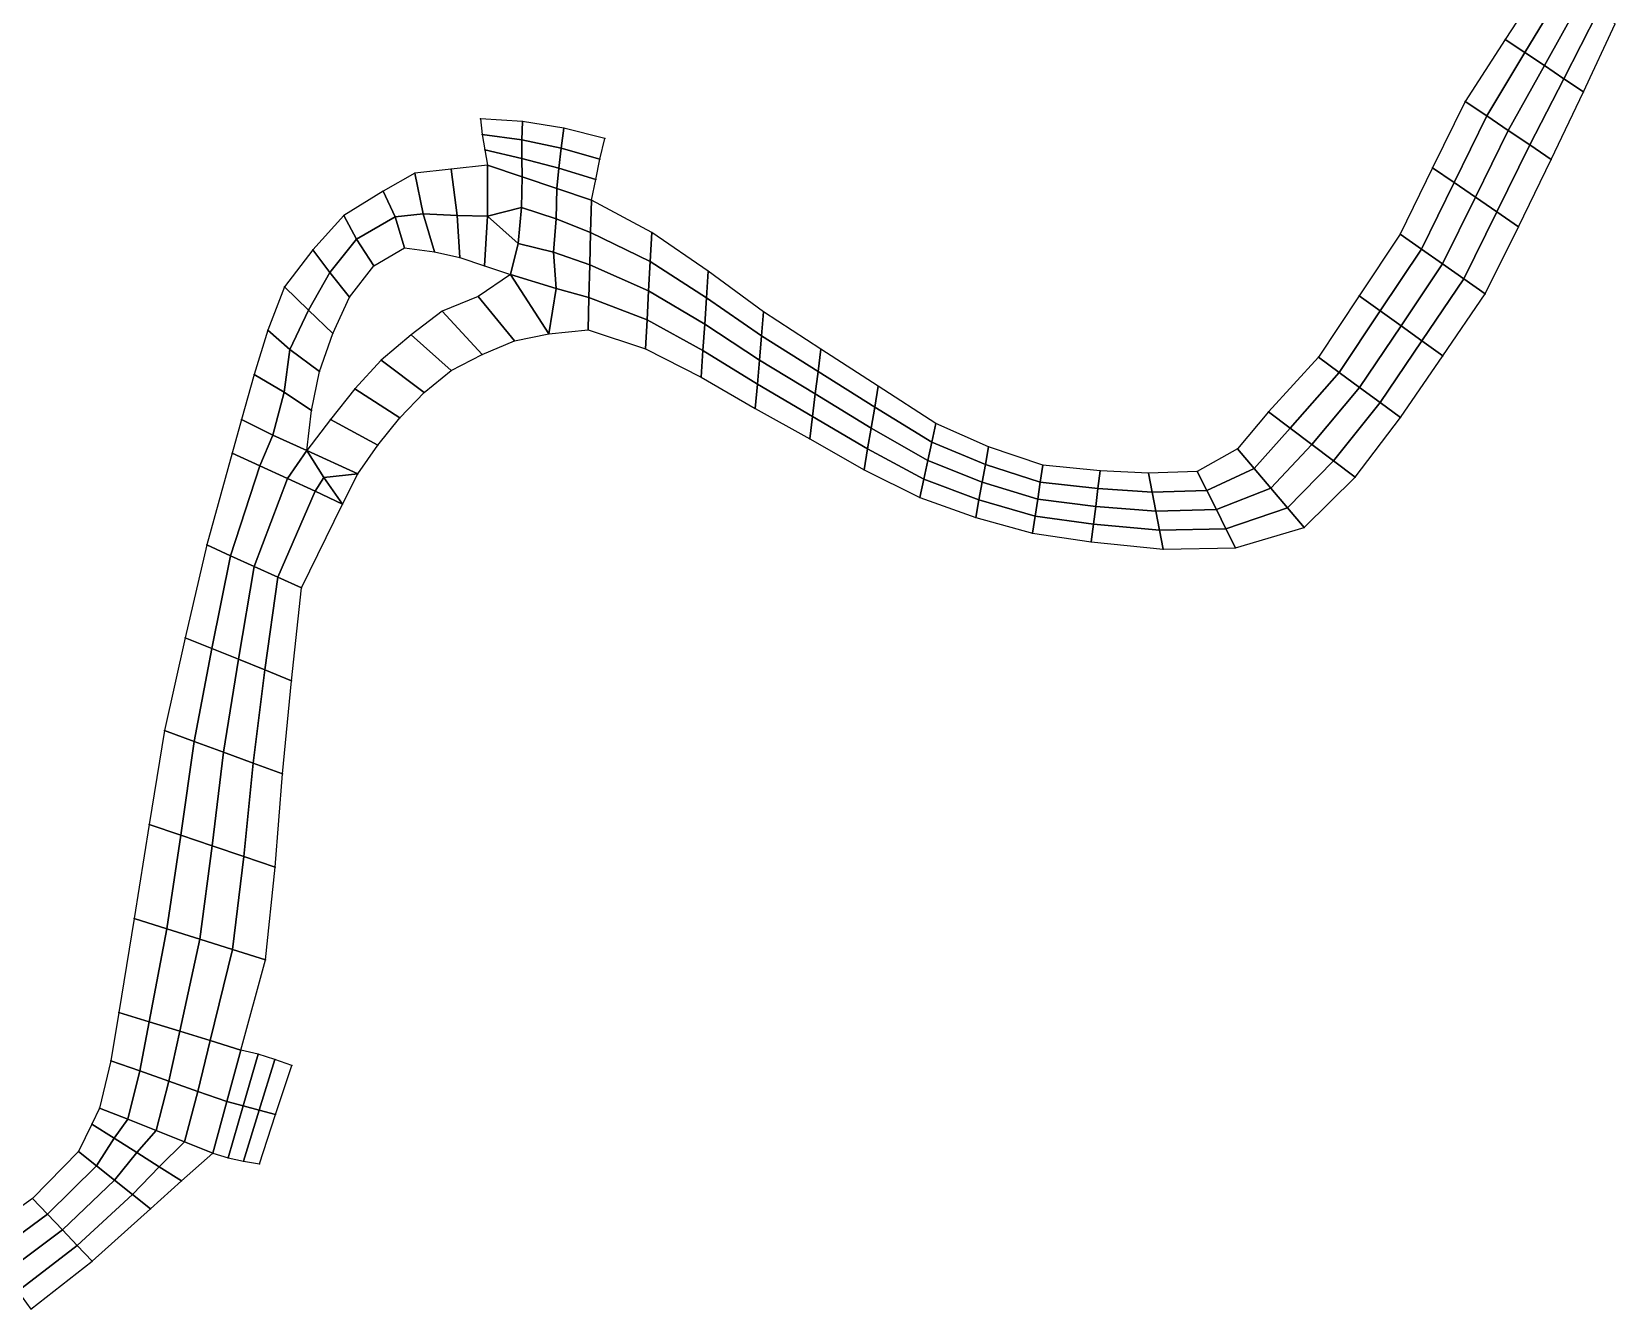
# Model space of a CAD drawing. Extents: x 380827 to 407438, y 6452886 to 6483357.
# Drawn here: x 399529 to 401191, y 6466774 to 6468115 of the extents above; entities that cross this region are included whole.
import ezdxf

# ---------------------------------------------------------------- set-up
doc = ezdxf.new("R2010")
doc.units = 0
for name, color, linetype in [('MESH_BOUND', 25, 'CONTINUOUS'), ('MESH_ELEMS', 18, 'CONTINUOUS'), ('MESH_NDSTRNGS', 17, 'CONTINUOUS'), ('MESH_NODES', 18, 'CONTINUOUS')]:
    doc.layers.add(name, color=color, linetype=linetype)

msp = doc.modelspace()

# ---------------------------------------------------------------- linework, layer by layer
at = {"layer": 'MESH_BOUND', "color": 25}
for points in [[(401118.108, 6468171.59, -1.603), (401075.768, 6468106.66, -1.268)], [(401157.981, 6468051.84, -1.049), (401191.316, 6468123.08, -1.027)], [(401075.768, 6468106.66, -1.268), (401033.721, 6468041.55, -0.959)], [(401124.09, 6467980.87, -1.013), (401157.981, 6468051.84, -1.049)], [(401033.721, 6468041.55, -0.959), (400999.562, 6467971.97, -0.794)], [(400044.214, 6468020.53, -0.511), (400000.1, 6468023.4, -0.514)], [(400000.1, 6468023.4, -0.514), (400001.821, 6468007.12, -0.511)], [(400087.68, 6468013.59, -0.507), (400044.214, 6468020.53, -0.511)], [(400130.5, 6468002.6, -0.506), (400087.68, 6468013.59, -0.507)], [(400001.821, 6468007.12, -0.511), (400004.48, 6467990.99, -0.592)], [(400125.528, 6467981.2, -0.506), (400130.5, 6468002.6, -0.506)], [(400004.48, 6467990.99, -0.592), (400007.5, 6467974.9, -1.051)], [(400121.019, 6467959.69, -0.53), (400125.528, 6467981.2, -0.506)], [(401089.564, 6467910.2, -0.978), (401124.09, 6467980.87, -1.013)], [(399931.146, 6467966.52, -1.613), (399898.076, 6467947.53, -1.768)], [(399969.323, 6467970.71, -1.455), (399931.146, 6467966.52, -1.613)], [(400007.5, 6467974.9, -1.051), (399969.323, 6467970.71, -1.455)], [(400999.562, 6467971.97, -0.794), (400965.397, 6467902.39, -0.764)], [(399898.076, 6467947.53, -1.768), (399856.523, 6467921.77, -1.912)], [(400116.617, 6467938.16, -0.786), (400121.019, 6467959.69, -0.53)], [(400179.856, 6467904.24, -0.958), (400116.617, 6467938.16, -0.786)], [(399856.523, 6467921.77, -1.912), (399824.019, 6467886, -1.982)], [(400239.055, 6467863.42, -1.015), (400179.856, 6467904.24, -0.958)], [(400965.397, 6467902.39, -0.764), (400922.582, 6467837.77, -0.798)], [(401054.553, 6467839.78, -1.037), (401089.564, 6467910.2, -0.978)], [(399824.019, 6467886, -1.982), (399794.242, 6467847.23, -2.009)], [(399888.182, 6467869.27, -1.581), (399920.5, 6467887.9, -1.545)], [(399920.5, 6467887.9, -1.545), (399951.71, 6467883.97, -1.515)], [(399951.71, 6467883.97, -1.515), (399978.374, 6467877.97, -1.497)], [(399978.374, 6467877.97, -1.497), (400004.275, 6467869.22, -1.508)], [(399862.53, 6467836.34, -1.62), (399888.182, 6467869.27, -1.581)], [(400004.275, 6467869.22, -1.508), (400031.6, 6467860, -1.42)], [(400297.078, 6467820.98, -1.022), (400239.055, 6467863.42, -1.015)], [(399794.242, 6467847.23, -2.009), (399776.976, 6467801.56, -1.996)], [(400031.6, 6467860, -1.42), (399997.648, 6467836.98, -0.739)], [(399845.017, 6467798, -1.702), (399862.53, 6467836.34, -1.62)], [(399997.648, 6467836.98, -0.739), (399959.863, 6467821.37, -0.524)], [(400922.582, 6467837.77, -0.798), (400879.766, 6467773.16, -0.879)], [(401010.242, 6467774.8, -1.181), (401054.553, 6467839.78, -1.037)], [(399959.863, 6467821.37, -0.524), (399927.185, 6467796.58, -0.507)], [(400357.209, 6467781.65, -0.98), (400297.078, 6467820.98, -1.022)], [(399776.976, 6467801.56, -1.996), (399762.472, 6467754.91, -1.898)], [(399830.975, 6467758.25, -1.757), (399845.017, 6467798, -1.702)], [(399927.185, 6467796.58, -0.507), (399895.971, 6467769.97, -0.507)], [(400035.957, 6467790.33, -0.739), (400071.805, 6467797.67, -1.325)], [(400071.805, 6467797.67, -1.325), (400112.987, 6467801.96, -1.553)], [(400112.987, 6467801.96, -1.553), (400173.304, 6467781.83, -1.556)], [(400002.019, 6467776.1, -0.524), (400035.957, 6467790.33, -0.739)], [(400173.304, 6467781.83, -1.556), (400231.781, 6467752.33, -1.525)], [(400417.691, 6467742.75, -0.932), (400357.209, 6467781.65, -0.98)], [(399895.971, 6467769.97, -0.507), (399868.216, 6467739.93, -0.507)], [(399969.427, 6467759.1, -0.507), (400002.019, 6467776.1, -0.524)], [(400879.766, 6467773.16, -0.879), (400827.392, 6467716.02, -1.028)], [(400965.932, 6467709.82, -1.31), (401010.242, 6467774.8, -1.181)], [(399762.472, 6467754.91, -1.898), (399749.4, 6467707.8, -1.772)], [(399822.665, 6467717.16, -1.645), (399830.975, 6467758.25, -1.757)], [(399941.011, 6467736.1, -0.507), (399969.427, 6467759.1, -0.507)], [(400231.781, 6467752.33, -1.525), (400288.573, 6467719.54, -1.582)], [(399868.216, 6467739.93, -0.507), (399842.653, 6467707.86, -0.602)], [(399915.395, 6467709.73, -0.507), (399941.011, 6467736.1, -0.507)], [(400477.962, 6467703.53, -0.897), (400417.691, 6467742.75, -0.932)], [(399817.7, 6467675.3, -1.158), (399822.665, 6467717.16, -1.645)], [(400288.573, 6467719.54, -1.582), (400345.897, 6467687.67, -1.754)], [(400827.392, 6467716.02, -1.028), (400794.795, 6467677.11, -1.198)], [(399749.4, 6467707.8, -1.772), (399739.531, 6467672.38, -1.714)], [(399842.653, 6467707.86, -0.602), (399817.7, 6467675.3, -1.158)], [(399892.483, 6467681, -0.602), (399915.395, 6467709.73, -0.507)], [(400533.409, 6467679.02, -0.875), (400477.962, 6467703.53, -0.897)], [(400918.395, 6467647.16, -1.353), (400965.932, 6467709.82, -1.31)], [(399871.3, 6467650.9, -0.837), (399892.483, 6467681, -0.602)], [(400345.897, 6467687.67, -1.754), (400402.757, 6467654.97, -1.972)], [(400590.313, 6467660.03, -0.889), (400533.409, 6467679.02, -0.875)], [(399739.531, 6467672.38, -1.714), (399712.713, 6467576.15, -1.709)], [(400794.795, 6467677.11, -1.198), (400752.348, 6467653.34, -1.251)], [(399855.398, 6467619.15, -1.043), (399871.3, 6467650.9, -0.837)], [(400402.757, 6467654.97, -1.972), (400461.338, 6467625.99, -2.163)], [(400650.631, 6467653.97, -0.975), (400590.313, 6467660.03, -0.889)], [(400701.464, 6467651.38, -1.135), (400650.631, 6467653.97, -0.975)], [(400752.348, 6467653.34, -1.251), (400701.464, 6467651.38, -1.135)], [(400864.64, 6467594.66, -1.354), (400918.395, 6467647.16, -1.353)], [(399812.061, 6467531.22, -1.124), (399855.398, 6467619.15, -1.043)], [(400461.338, 6467625.99, -2.163), (400519.901, 6467604.93, -2.287)], [(400519.901, 6467604.93, -2.287), (400579.685, 6467588.68, -2.255)], [(400579.685, 6467588.68, -2.255), (400641.212, 6467579.31, -2.002)], [(400641.212, 6467579.31, -2.002), (400716.798, 6467571.92, -1.659)], [(400792.665, 6467573.12, -1.427), (400864.64, 6467594.66, -1.354)], [(399712.713, 6467576.15, -1.709), (399690.131, 6467478.86, -1.689)], [(400716.798, 6467571.92, -1.659), (400792.665, 6467573.12, -1.427)], [(399801.792, 6467433.62, -1.068), (399812.061, 6467531.22, -1.124)], [(399690.131, 6467478.86, -1.689), (399668.401, 6467381.36, -1.625)], [(399792.268, 6467335.96, -1.023), (399801.792, 6467433.62, -1.068)], [(399668.401, 6467381.36, -1.625), (399652.464, 6467282.74, -1.531)], [(399784.592, 6467238.12, -1.075), (399792.268, 6467335.96, -1.023)], [(399652.464, 6467282.74, -1.531), (399636.526, 6467184.12, -1.413)], [(399774.358, 6467140.72, -1.219), (399784.592, 6467238.12, -1.075)], [(399636.526, 6467184.12, -1.413), (399620.364, 6467085.54, -1.299)], [(399748.552, 6467046.04, -1.155), (399774.358, 6467140.72, -1.219)], [(399620.364, 6467085.54, -1.299), (399612.034, 6467034.81, -1.235)], [(399612.034, 6467034.81, -1.235), (399600.075, 6466985.23, -1.242)], [(399766.67, 6467041.84, -0.628), (399748.552, 6467046.04, -1.155)], [(399784.364, 6467036.19, -0.509), (399766.67, 6467041.84, -0.628)], [(399801.9, 6467030, -0.51), (399784.364, 6467036.19, -0.509)], [(399784.95, 6466978.35, -0.509), (399801.9, 6467030, -0.51)], [(399600.075, 6466985.23, -1.242), (399591.982, 6466968.42, -1.323)], [(399591.982, 6466968.42, -1.323), (399578.1, 6466939.6, -1.389)], [(399768, 6466926.7, -0.508), (399784.95, 6466978.35, -0.509)], [(399578.1, 6466939.6, -1.389), (399530.001, 6466890.4, -1.307)], [(399686.403, 6466908.71, -1.78), (399719.104, 6466937.98, -1.325)], [(399719.104, 6466937.98, -1.325), (399735.064, 6466932.85, -0.64)], [(399735.064, 6466932.85, -0.64), (399751.486, 6466929.59, -0.507)], [(399751.486, 6466929.59, -0.507), (399768, 6466926.7, -0.508)], [(399653.702, 6466879.43, -1.934), (399686.403, 6466908.71, -1.78)], [(399530.001, 6466890.4, -1.307), (399474.214, 6466850.21, -1.133)], [(399592.521, 6466824.65, -2.034), (399653.702, 6466879.43, -1.934)], [(399527.945, 6466773.94, -2.033), (399592.521, 6466824.65, -2.034)]]:
    msp.add_polyline3d(points, dxfattribs=at)
at = {"layer": 'MESH_ELEMS', "color": 178}
for points in [[(401075.768, 6468106.66, -1.268), (401096.321, 6468092.96, -1.375), (401136.41, 6468159.46, -1.686), (401118.108, 6468171.59, -1.603)], [(401096.321, 6468092.96, -1.375), (401116.874, 6468079.25, -1.428), (401154.712, 6468147.33, -1.63), (401136.41, 6468159.46, -1.686)], [(401116.874, 6468079.25, -1.428), (401137.427, 6468065.55, -1.211), (401173.014, 6468135.2, -1.259), (401154.712, 6468147.33, -1.63)], [(401137.427, 6468065.55, -1.211), (401157.981, 6468051.84, -1.049), (401191.316, 6468123.08, -1.027), (401173.014, 6468135.2, -1.259)], [(401033.721, 6468041.55, -0.959), (401056.313, 6468026.38, -1.061), (401096.321, 6468092.96, -1.375), (401075.768, 6468106.66, -1.268)], [(401056.313, 6468026.38, -1.061), (401078.906, 6468011.21, -1.177), (401116.874, 6468079.25, -1.428), (401096.321, 6468092.96, -1.375)], [(401078.906, 6468011.21, -1.177), (401101.498, 6467996.04, -1.102), (401137.427, 6468065.55, -1.211), (401116.874, 6468079.25, -1.428)], [(401101.498, 6467996.04, -1.102), (401124.09, 6467980.87, -1.013), (401157.981, 6468051.84, -1.049), (401137.427, 6468065.55, -1.211)], [(400999.562, 6467971.97, -0.794), (401022.062, 6467956.53, -0.882), (401056.313, 6468026.38, -1.061), (401033.721, 6468041.55, -0.959)], [(400001.821, 6468007.12, -0.511), (400043.489, 6468001.19, -0.509), (400044.214, 6468020.53, -0.511), (400000.1, 6468023.4, -0.514)], [(400043.489, 6468001.19, -0.509), (400084.723, 6467992.54, -0.506), (400087.68, 6468013.59, -0.507), (400044.214, 6468020.53, -0.511)], [(400084.723, 6467992.54, -0.506), (400125.528, 6467981.2, -0.506), (400130.5, 6468002.6, -0.506), (400087.68, 6468013.59, -0.507)], [(401022.062, 6467956.53, -0.882), (401044.563, 6467941.08, -1.016), (401078.906, 6468011.21, -1.177), (401056.313, 6468026.38, -1.061)], [(401044.563, 6467941.08, -1.016), (401067.063, 6467925.64, -1.021), (401101.498, 6467996.04, -1.102), (401078.906, 6468011.21, -1.177)], [(400004.48, 6467990.99, -0.592), (400043.543, 6467981.91, -0.565), (400043.489, 6468001.19, -0.509), (400001.821, 6468007.12, -0.511)], [(400043.543, 6467981.91, -0.565), (400082.388, 6467971.47, -0.534), (400084.723, 6467992.54, -0.506), (400043.489, 6468001.19, -0.509)], [(401067.063, 6467925.64, -1.021), (401089.564, 6467910.2, -0.978), (401124.09, 6467980.87, -1.013), (401101.498, 6467996.04, -1.102)], [(400007.5, 6467974.9, -1.051), (400043.872, 6467962.65, -0.827), (400043.543, 6467981.91, -0.565), (400004.48, 6467990.99, -0.592)], [(400043.872, 6467962.65, -0.827), (400080.245, 6467950.41, -0.738), (400082.388, 6467971.47, -0.534), (400043.543, 6467981.91, -0.565)], [(400082.388, 6467971.47, -0.534), (400121.019, 6467959.69, -0.53), (400125.528, 6467981.2, -0.506), (400084.723, 6467992.54, -0.506)], [(399898.076, 6467947.53, -1.768), (399910.4, 6467920.5, -1.657), (399939.9, 6467923.6, -1.564), (399931.146, 6467966.52, -1.613)], [(399931.146, 6467966.52, -1.613), (399939.9, 6467923.6, -1.564), (399975.7, 6467922.1, -1.476), (399969.323, 6467970.71, -1.455)], [(399969.323, 6467970.71, -1.455), (399975.7, 6467922.1, -1.476), (400007.5, 6467921.3, -1.391), (400007.5, 6467974.9, -1.051)], [(400007.5, 6467921.3, -1.391), (400043, 6467930.5, -1.304), (400043.872, 6467962.65, -0.827), (400007.5, 6467974.9, -1.051)], [(400043, 6467930.5, -1.304), (400079.5, 6467918.6, -1.232), (400080.245, 6467950.41, -0.738), (400043.872, 6467962.65, -0.827)], [(400080.245, 6467950.41, -0.738), (400116.617, 6467938.16, -0.786), (400121.019, 6467959.69, -0.53), (400082.388, 6467971.47, -0.534)], [(400965.397, 6467902.39, -0.764), (400987.686, 6467886.74, -0.86), (401022.062, 6467956.53, -0.882), (400999.562, 6467971.97, -0.794)], [(399856.523, 6467921.77, -1.912), (399870, 6467897.2, -1.746), (399910.4, 6467920.5, -1.657), (399898.076, 6467947.53, -1.768)], [(400079.5, 6467918.6, -1.232), (400115.71, 6467904.11, -1.235), (400116.617, 6467938.16, -0.786), (400080.245, 6467950.41, -0.738)], [(400987.686, 6467886.74, -0.86), (401009.975, 6467871.08, -1.025), (401044.563, 6467941.08, -1.016), (401022.062, 6467956.53, -0.882)], [(400043, 6467930.5, -1.304), (400007.5, 6467921.3, -1.391), (400039.7, 6467892.7, -1.557), (400043, 6467930.5, -1.304)], [(400039.7, 6467892.7, -1.557), (400076.9, 6467883.4, -1.669), (400079.5, 6467918.6, -1.232), (400043, 6467930.5, -1.304)], [(400115.71, 6467904.11, -1.235), (400178.218, 6467873.64, -1.261), (400179.856, 6467904.24, -0.958), (400116.617, 6467938.16, -0.786)], [(401009.975, 6467871.08, -1.025), (401032.264, 6467855.43, -1.065), (401067.063, 6467925.64, -1.021), (401044.563, 6467941.08, -1.016)], [(399824.019, 6467886, -1.982), (399842.1, 6467862.2, -1.801), (399870, 6467897.2, -1.746), (399856.523, 6467921.77, -1.912)], [(399870, 6467897.2, -1.746), (399888.182, 6467869.27, -1.581), (399920.5, 6467887.9, -1.545), (399910.4, 6467920.5, -1.657)], [(399910.4, 6467920.5, -1.657), (399920.5, 6467887.9, -1.545), (399951.71, 6467883.97, -1.515), (399939.9, 6467923.6, -1.564)], [(399939.9, 6467923.6, -1.564), (399951.71, 6467883.97, -1.515), (399978.374, 6467877.97, -1.497), (399975.7, 6467922.1, -1.476)], [(400004.275, 6467869.22, -1.508), (400007.5, 6467921.3, -1.391), (399975.7, 6467922.1, -1.476), (399978.374, 6467877.97, -1.497)], [(400031.6, 6467860, -1.42), (400039.7, 6467892.7, -1.557), (400007.5, 6467921.3, -1.391), (400004.275, 6467869.22, -1.508)], [(400076.9, 6467883.4, -1.669), (400114.802, 6467870.06, -1.726), (400115.71, 6467904.11, -1.235), (400079.5, 6467918.6, -1.232)], [(401032.264, 6467855.43, -1.065), (401054.553, 6467839.78, -1.037), (401089.564, 6467910.2, -0.978), (401067.063, 6467925.64, -1.021)], [(399842.1, 6467862.2, -1.801), (399862.53, 6467836.34, -1.62), (399888.182, 6467869.27, -1.581), (399870, 6467897.2, -1.746)], [(400115.71, 6467904.11, -1.235), (400114.802, 6467870.06, -1.726), (400176.58, 6467843.04, -1.71), (400178.218, 6467873.64, -1.261)], [(400179.856, 6467904.24, -0.958), (400178.218, 6467873.64, -1.261), (400237.237, 6467835.65, -1.283), (400239.055, 6467863.42, -1.015)], [(400922.582, 6467837.77, -0.798), (400944.497, 6467822.03, -0.936), (400987.686, 6467886.74, -0.86), (400965.397, 6467902.39, -0.764)], [(399794.242, 6467847.23, -2.009), (399819.5, 6467822.6, -1.856), (399842.1, 6467862.2, -1.801), (399824.019, 6467886, -1.982)], [(400031.6, 6467860, -1.42), (400079.5, 6467845.5, -1.626), (400076.9, 6467883.4, -1.669), (400039.7, 6467892.7, -1.557)], [(400076.9, 6467883.4, -1.669), (400079.5, 6467845.5, -1.626), (400113.895, 6467836.01, -1.719), (400114.802, 6467870.06, -1.726)], [(400944.497, 6467822.03, -0.936), (400966.412, 6467806.29, -1.17), (401009.975, 6467871.08, -1.025), (400987.686, 6467886.74, -0.86)], [(399819.5, 6467822.6, -1.856), (399845.017, 6467798, -1.702), (399862.53, 6467836.34, -1.62), (399842.1, 6467862.2, -1.801)], [(400114.802, 6467870.06, -1.726), (400113.895, 6467836.01, -1.719), (400174.942, 6467812.43, -1.706), (400176.58, 6467843.04, -1.71)], [(400178.218, 6467873.64, -1.261), (400176.58, 6467843.04, -1.71), (400235.418, 6467807.87, -1.676), (400237.237, 6467835.65, -1.283)], [(400239.055, 6467863.42, -1.015), (400237.237, 6467835.65, -1.283), (400294.951, 6467795.62, -1.288), (400297.078, 6467820.98, -1.022)], [(400966.412, 6467806.29, -1.17), (400988.327, 6467790.54, -1.223), (401032.264, 6467855.43, -1.065), (401009.975, 6467871.08, -1.025)], [(399776.976, 6467801.56, -1.996), (399800.1, 6467781.4, -1.877), (399819.5, 6467822.6, -1.856), (399794.242, 6467847.23, -2.009)], [(399997.648, 6467836.98, -0.739), (400035.957, 6467790.33, -0.739), (400071.805, 6467797.67, -1.325), (400031.6, 6467860, -1.42)], [(400079.5, 6467845.5, -1.626), (400031.6, 6467860, -1.42), (400071.805, 6467797.67, -1.325), (400079.5, 6467845.5, -1.626)], [(400079.5, 6467845.5, -1.626), (400071.805, 6467797.67, -1.325), (400112.987, 6467801.96, -1.553), (400113.895, 6467836.01, -1.719)], [(400988.327, 6467790.54, -1.223), (401010.242, 6467774.8, -1.181), (401054.553, 6467839.78, -1.037), (401032.264, 6467855.43, -1.065)], [(399959.863, 6467821.37, -0.524), (400002.019, 6467776.1, -0.524), (400035.957, 6467790.33, -0.739), (399997.648, 6467836.98, -0.739)], [(400113.895, 6467836.01, -1.719), (400112.987, 6467801.96, -1.553), (400173.304, 6467781.83, -1.556), (400174.942, 6467812.43, -1.706)], [(400176.58, 6467843.04, -1.71), (400174.942, 6467812.43, -1.706), (400233.6, 6467780.1, -1.662), (400235.418, 6467807.87, -1.676)], [(400237.237, 6467835.65, -1.283), (400235.418, 6467807.87, -1.676), (400292.825, 6467770.26, -1.691), (400294.951, 6467795.62, -1.288)], [(400879.766, 6467773.16, -0.879), (400901.307, 6467757.33, -1.065), (400944.497, 6467822.03, -0.936), (400922.582, 6467837.77, -0.798)], [(399800.1, 6467781.4, -1.877), (399830.975, 6467758.25, -1.757), (399845.017, 6467798, -1.702), (399819.5, 6467822.6, -1.856)], [(399927.185, 6467796.58, -0.507), (399969.427, 6467759.1, -0.507), (400002.019, 6467776.1, -0.524), (399959.863, 6467821.37, -0.524)], [(400174.942, 6467812.43, -1.706), (400173.304, 6467781.83, -1.556), (400231.781, 6467752.33, -1.525), (400233.6, 6467780.1, -1.662)], [(400297.078, 6467820.98, -1.022), (400294.951, 6467795.62, -1.288), (400354.381, 6467758.15, -1.271), (400357.209, 6467781.65, -0.98)], [(400901.307, 6467757.33, -1.065), (400922.849, 6467741.49, -1.36), (400966.412, 6467806.29, -1.17), (400944.497, 6467822.03, -0.936)], [(399762.472, 6467754.91, -1.898), (399793.9, 6467736.4, -1.772), (399800.1, 6467781.4, -1.877), (399776.976, 6467801.56, -1.996)], [(399895.971, 6467769.97, -0.507), (399941.011, 6467736.1, -0.507), (399969.427, 6467759.1, -0.507), (399927.185, 6467796.58, -0.507)], [(400235.418, 6467807.87, -1.676), (400233.6, 6467780.1, -1.662), (400290.699, 6467744.9, -1.704), (400292.825, 6467770.26, -1.691)], [(400294.951, 6467795.62, -1.288), (400292.825, 6467770.26, -1.691), (400351.553, 6467734.66, -1.75), (400354.381, 6467758.15, -1.271)], [(400922.849, 6467741.49, -1.36), (400944.39, 6467725.65, -1.389), (400988.327, 6467790.54, -1.223), (400966.412, 6467806.29, -1.17)], [(399793.9, 6467736.4, -1.772), (399822.665, 6467717.16, -1.645), (399830.975, 6467758.25, -1.757), (399800.1, 6467781.4, -1.877)], [(400233.6, 6467780.1, -1.662), (400231.781, 6467752.33, -1.525), (400288.573, 6467719.54, -1.582), (400290.699, 6467744.9, -1.704)], [(400357.209, 6467781.65, -0.98), (400354.381, 6467758.15, -1.271), (400413.957, 6467720.81, -1.248), (400417.691, 6467742.75, -0.932)], [(400944.39, 6467725.65, -1.389), (400965.932, 6467709.82, -1.31), (401010.242, 6467774.8, -1.181), (400988.327, 6467790.54, -1.223)], [(399868.216, 6467739.93, -0.507), (399915.395, 6467709.73, -0.507), (399941.011, 6467736.1, -0.507), (399895.971, 6467769.97, -0.507)], [(400292.825, 6467770.26, -1.691), (400290.699, 6467744.9, -1.704), (400348.725, 6467711.16, -1.846), (400351.553, 6467734.66, -1.75)], [(400827.392, 6467716.02, -1.028), (400850.143, 6467698.8, -1.24), (400901.307, 6467757.33, -1.065), (400879.766, 6467773.16, -0.879)], [(399749.4, 6467707.8, -1.772), (399782.2, 6467691.3, -1.657), (399793.9, 6467736.4, -1.772), (399762.472, 6467754.91, -1.898)], [(400290.699, 6467744.9, -1.704), (400288.573, 6467719.54, -1.582), (400345.897, 6467687.67, -1.754), (400348.725, 6467711.16, -1.846)], [(400354.381, 6467758.15, -1.271), (400351.553, 6467734.66, -1.75), (400410.224, 6467698.86, -1.811), (400413.957, 6467720.81, -1.248)], [(400850.143, 6467698.8, -1.24), (400872.894, 6467681.59, -1.534), (400922.849, 6467741.49, -1.36), (400901.307, 6467757.33, -1.065)], [(399782.2, 6467691.3, -1.657), (399817.7, 6467675.3, -1.158), (399822.665, 6467717.16, -1.645), (399793.9, 6467736.4, -1.772)], [(399842.653, 6467707.86, -0.602), (399892.483, 6467681, -0.602), (399915.395, 6467709.73, -0.507), (399868.216, 6467739.93, -0.507)], [(400351.553, 6467734.66, -1.75), (400348.725, 6467711.16, -1.846), (400406.49, 6467676.92, -2.015), (400410.224, 6467698.86, -1.811)], [(400417.691, 6467742.75, -0.932), (400413.957, 6467720.81, -1.248), (400473.806, 6467684.15, -1.229), (400477.962, 6467703.53, -0.897)], [(400872.894, 6467681.59, -1.534), (400895.644, 6467664.38, -1.484), (400944.39, 6467725.65, -1.389), (400922.849, 6467741.49, -1.36)], [(400348.725, 6467711.16, -1.846), (400345.897, 6467687.67, -1.754), (400402.757, 6467654.97, -1.972), (400406.49, 6467676.92, -2.015)], [(400413.957, 6467720.81, -1.248), (400410.224, 6467698.86, -1.811), (400469.65, 6467664.76, -1.855), (400473.806, 6467684.15, -1.229)], [(400794.795, 6467677.11, -1.198), (400812.257, 6467656.5, -1.424), (400850.143, 6467698.8, -1.24), (400827.392, 6467716.02, -1.028)], [(400895.644, 6467664.38, -1.484), (400918.395, 6467647.16, -1.353), (400965.932, 6467709.82, -1.31), (400944.39, 6467725.65, -1.389)], [(399739.531, 6467672.38, -1.714), (399768.498, 6467659.08, -1.701), (399782.2, 6467691.3, -1.657), (399749.4, 6467707.8, -1.772)], [(399817.7, 6467675.3, -1.158), (399871.3, 6467650.9, -0.837), (399892.483, 6467681, -0.602), (399842.653, 6467707.86, -0.602)], [(400410.224, 6467698.86, -1.811), (400406.49, 6467676.92, -2.015), (400465.494, 6467645.38, -2.157), (400469.65, 6467664.76, -1.855)], [(400477.962, 6467703.53, -0.897), (400473.806, 6467684.15, -1.229), (400530.032, 6467660.5, -1.225), (400533.409, 6467679.02, -0.875)], [(400812.257, 6467656.5, -1.424), (400829.718, 6467635.89, -1.69), (400872.894, 6467681.59, -1.534), (400850.143, 6467698.8, -1.24)], [(399768.498, 6467659.08, -1.701), (399797.465, 6467645.77, -1.551), (399817.7, 6467675.3, -1.158), (399782.2, 6467691.3, -1.657)], [(400473.806, 6467684.15, -1.229), (400469.65, 6467664.76, -1.855), (400526.655, 6467641.97, -1.904), (400530.032, 6467660.5, -1.225)], [(400533.409, 6467679.02, -0.875), (400530.032, 6467660.5, -1.225), (400587.656, 6467642.19, -1.254), (400590.313, 6467660.03, -0.889)], [(400829.718, 6467635.89, -1.69), (400847.179, 6467615.27, -1.542), (400895.644, 6467664.38, -1.484), (400872.894, 6467681.59, -1.534)], [(399712.713, 6467576.15, -1.709), (399737.55, 6467564.92, -1.794), (399768.498, 6467659.08, -1.701), (399739.531, 6467672.38, -1.714)], [(399797.465, 6467645.77, -1.551), (399826.431, 6467632.46, -1.249), (399835.619, 6467647.02, -1.05), (399817.7, 6467675.3, -1.158)], [(399871.3, 6467650.9, -0.837), (399817.7, 6467675.3, -1.158), (399835.619, 6467647.02, -1.05), (399871.3, 6467650.9, -0.837)], [(400406.49, 6467676.92, -2.015), (400402.757, 6467654.97, -1.972), (400461.338, 6467625.99, -2.163), (400465.494, 6467645.38, -2.157)], [(400469.65, 6467664.76, -1.855), (400465.494, 6467645.38, -2.157), (400523.278, 6467623.45, -2.259), (400526.655, 6467641.97, -1.904)], [(400752.348, 6467653.34, -1.251), (400762.427, 6467633.29, -1.509), (400812.257, 6467656.5, -1.424), (400794.795, 6467677.11, -1.198)], [(400847.179, 6467615.27, -1.542), (400864.64, 6467594.66, -1.354), (400918.395, 6467647.16, -1.353), (400895.644, 6467664.38, -1.484)], [(399737.55, 6467564.92, -1.794), (399762.387, 6467553.69, -1.742), (399797.465, 6467645.77, -1.551), (399768.498, 6467659.08, -1.701)], [(399762.387, 6467553.69, -1.742), (399787.224, 6467542.46, -1.364), (399826.431, 6467632.46, -1.249), (399797.465, 6467645.77, -1.551)], [(399835.619, 6467647.02, -1.05), (399826.431, 6467632.46, -1.249), (399855.398, 6467619.15, -1.043), (399835.619, 6467647.02, -1.05)], [(399871.3, 6467650.9, -0.837), (399835.619, 6467647.02, -1.05), (399855.398, 6467619.15, -1.043), (399871.3, 6467650.9, -0.837)], [(400465.494, 6467645.38, -2.157), (400461.338, 6467625.99, -2.163), (400519.901, 6467604.93, -2.287), (400523.278, 6467623.45, -2.259)], [(400530.032, 6467660.5, -1.225), (400526.655, 6467641.97, -1.904), (400584.999, 6467624.35, -1.941), (400587.656, 6467642.19, -1.254)], [(400590.313, 6467660.03, -0.889), (400587.656, 6467642.19, -1.254), (400648.276, 6467635.3, -1.328), (400650.631, 6467653.97, -0.975)], [(400650.631, 6467653.97, -0.975), (400648.276, 6467635.3, -1.328), (400705.298, 6467631.51, -1.443), (400701.464, 6467651.38, -1.135)], [(400701.464, 6467651.38, -1.135), (400705.298, 6467631.51, -1.443), (400762.427, 6467633.29, -1.509), (400752.348, 6467653.34, -1.251)], [(400762.427, 6467633.29, -1.509), (400772.506, 6467613.23, -1.81), (400829.718, 6467635.89, -1.69), (400812.257, 6467656.5, -1.424)], [(399787.224, 6467542.46, -1.364), (399812.061, 6467531.22, -1.124), (399855.398, 6467619.15, -1.043), (399826.431, 6467632.46, -1.249)], [(400526.655, 6467641.97, -1.904), (400523.278, 6467623.45, -2.259), (400582.342, 6467606.52, -2.258), (400584.999, 6467624.35, -1.941)], [(400587.656, 6467642.19, -1.254), (400584.999, 6467624.35, -1.941), (400645.922, 6467616.64, -1.927), (400648.276, 6467635.3, -1.328)], [(400648.276, 6467635.3, -1.328), (400645.922, 6467616.64, -1.927), (400709.131, 6467611.65, -1.879), (400705.298, 6467631.51, -1.443)], [(400705.298, 6467631.51, -1.443), (400709.131, 6467611.65, -1.879), (400772.506, 6467613.23, -1.81), (400762.427, 6467633.29, -1.509)], [(400772.506, 6467613.23, -1.81), (400782.586, 6467593.18, -1.64), (400847.179, 6467615.27, -1.542), (400829.718, 6467635.89, -1.69)], [(400523.278, 6467623.45, -2.259), (400519.901, 6467604.93, -2.287), (400579.685, 6467588.68, -2.255), (400582.342, 6467606.52, -2.258)], [(400584.999, 6467624.35, -1.941), (400582.342, 6467606.52, -2.258), (400643.567, 6467597.97, -2.088), (400645.922, 6467616.64, -1.927)], [(400645.922, 6467616.64, -1.927), (400643.567, 6467597.97, -2.088), (400712.965, 6467591.79, -1.833), (400709.131, 6467611.65, -1.879)], [(400709.131, 6467611.65, -1.879), (400712.965, 6467591.79, -1.833), (400782.586, 6467593.18, -1.64), (400772.506, 6467613.23, -1.81)], [(400782.586, 6467593.18, -1.64), (400792.665, 6467573.12, -1.427), (400864.64, 6467594.66, -1.354), (400847.179, 6467615.27, -1.542)], [(400582.342, 6467606.52, -2.258), (400579.685, 6467588.68, -2.255), (400641.212, 6467579.31, -2.002), (400643.567, 6467597.97, -2.088)], [(400643.567, 6467597.97, -2.088), (400641.212, 6467579.31, -2.002), (400716.798, 6467571.92, -1.659), (400712.965, 6467591.79, -1.833)], [(400712.965, 6467591.79, -1.833), (400716.798, 6467571.92, -1.659), (400792.665, 6467573.12, -1.427), (400782.586, 6467593.18, -1.64)], [(399690.131, 6467478.86, -1.689), (399718.047, 6467467.55, -1.799), (399737.55, 6467564.92, -1.794), (399712.713, 6467576.15, -1.709)], [(399718.047, 6467467.55, -1.799), (399745.962, 6467456.24, -1.758), (399762.387, 6467553.69, -1.742), (399737.55, 6467564.92, -1.794)], [(399745.962, 6467456.24, -1.758), (399773.877, 6467444.93, -1.337), (399787.224, 6467542.46, -1.364), (399762.387, 6467553.69, -1.742)], [(399773.877, 6467444.93, -1.337), (399801.792, 6467433.62, -1.068), (399812.061, 6467531.22, -1.124), (399787.224, 6467542.46, -1.364)], [(399668.401, 6467381.36, -1.625), (399699.368, 6467370.01, -1.737), (399718.047, 6467467.55, -1.799), (399690.131, 6467478.86, -1.689)], [(399699.368, 6467370.01, -1.737), (399730.335, 6467358.66, -1.701), (399745.962, 6467456.24, -1.758), (399718.047, 6467467.55, -1.799)], [(399730.335, 6467358.66, -1.701), (399761.302, 6467347.31, -1.288), (399773.877, 6467444.93, -1.337), (399745.962, 6467456.24, -1.758)], [(399761.302, 6467347.31, -1.288), (399792.268, 6467335.96, -1.023), (399801.792, 6467433.62, -1.068), (399773.877, 6467444.93, -1.337)], [(399652.464, 6467282.74, -1.531), (399685.496, 6467271.58, -1.662), (399699.368, 6467370.01, -1.737), (399668.401, 6467381.36, -1.625)], [(399685.496, 6467271.58, -1.662), (399718.528, 6467260.43, -1.679), (399730.335, 6467358.66, -1.701), (399699.368, 6467370.01, -1.737)], [(399718.528, 6467260.43, -1.679), (399751.56, 6467249.27, -1.32), (399761.302, 6467347.31, -1.288), (399730.335, 6467358.66, -1.701)], [(399751.56, 6467249.27, -1.32), (399784.592, 6467238.12, -1.075), (399792.268, 6467335.96, -1.023), (399761.302, 6467347.31, -1.288)], [(399636.526, 6467184.12, -1.413), (399670.984, 6467173.27, -1.594), (399685.496, 6467271.58, -1.662), (399652.464, 6467282.74, -1.531)], [(399670.984, 6467173.27, -1.594), (399705.442, 6467162.42, -1.734), (399718.528, 6467260.43, -1.679), (399685.496, 6467271.58, -1.662)], [(399705.442, 6467162.42, -1.734), (399739.9, 6467151.57, -1.456), (399751.56, 6467249.27, -1.32), (399718.528, 6467260.43, -1.679)], [(399739.9, 6467151.57, -1.456), (399774.358, 6467140.72, -1.219), (399784.592, 6467238.12, -1.075), (399751.56, 6467249.27, -1.32)], [(399620.364, 6467085.54, -1.299), (399652.411, 6467075.67, -1.55), (399670.984, 6467173.27, -1.594), (399636.526, 6467184.12, -1.413)], [(399652.411, 6467075.67, -1.55), (399684.458, 6467065.79, -1.846), (399705.442, 6467162.42, -1.734), (399670.984, 6467173.27, -1.594)], [(399684.458, 6467065.79, -1.846), (399716.505, 6467055.92, -1.625), (399739.9, 6467151.57, -1.456), (399705.442, 6467162.42, -1.734)], [(399716.505, 6467055.92, -1.625), (399748.552, 6467046.04, -1.155), (399774.358, 6467140.72, -1.219), (399739.9, 6467151.57, -1.456)], [(399612.034, 6467034.81, -1.235), (399642.483, 6467024.11, -1.55), (399652.411, 6467075.67, -1.55), (399620.364, 6467085.54, -1.299)], [(399642.483, 6467024.11, -1.55), (399672.931, 6467013.41, -1.968), (399684.458, 6467065.79, -1.846), (399652.411, 6467075.67, -1.55)], [(399672.931, 6467013.41, -1.968), (399703.38, 6467002.71, -1.766), (399716.505, 6467055.92, -1.625), (399684.458, 6467065.79, -1.846)], [(399703.38, 6467002.71, -1.766), (399733.828, 6466992.01, -1.111), (399748.552, 6467046.04, -1.155), (399716.505, 6467055.92, -1.625)], [(399600.075, 6466985.23, -1.242), (399629.832, 6466973.42, -1.602), (399642.483, 6467024.11, -1.55), (399612.034, 6467034.81, -1.235)], [(399733.828, 6466992.01, -1.111), (399750.867, 6466987.35, -0.634), (399766.67, 6467041.84, -0.628), (399748.552, 6467046.04, -1.155)], [(399766.67, 6467041.84, -0.628), (399750.867, 6466987.35, -0.634), (399767.925, 6466982.89, -0.508), (399784.364, 6467036.19, -0.509)], [(399784.364, 6467036.19, -0.509), (399767.925, 6466982.89, -0.508), (399784.95, 6466978.35, -0.509), (399801.9, 6467030, -0.51)], [(399629.832, 6466973.42, -1.602), (399659.59, 6466961.6, -2.083), (399672.931, 6467013.41, -1.968), (399642.483, 6467024.11, -1.55)], [(399659.59, 6466961.6, -2.083), (399689.347, 6466949.79, -1.903), (399703.38, 6467002.71, -1.766), (399672.931, 6467013.41, -1.968)], [(399689.347, 6466949.79, -1.903), (399719.104, 6466937.98, -1.325), (399733.828, 6466992.01, -1.111), (399703.38, 6467002.71, -1.766)], [(399591.982, 6466968.42, -1.323), (399615.587, 6466953.49, -1.697), (399629.832, 6466973.42, -1.602), (399600.075, 6466985.23, -1.242)], [(399733.828, 6466992.01, -1.111), (399719.104, 6466937.98, -1.325), (399735.064, 6466932.85, -0.64), (399750.867, 6466987.35, -0.634)], [(399750.867, 6466987.35, -0.634), (399735.064, 6466932.85, -0.64), (399751.486, 6466929.59, -0.507), (399767.925, 6466982.89, -0.508)], [(399767.925, 6466982.89, -0.508), (399751.486, 6466929.59, -0.507), (399768, 6466926.7, -0.508), (399784.95, 6466978.35, -0.509)], [(399578.1, 6466939.6, -1.389), (399597, 6466924.56, -1.752), (399615.587, 6466953.49, -1.697), (399591.982, 6466968.42, -1.323)], [(399615.587, 6466953.49, -1.697), (399639.193, 6466938.56, -2.194), (399659.59, 6466961.6, -2.083), (399629.832, 6466973.42, -1.602)], [(399597, 6466924.56, -1.752), (399615.901, 6466909.51, -2.251), (399639.193, 6466938.56, -2.194), (399615.587, 6466953.49, -1.697)], [(399639.193, 6466938.56, -2.194), (399662.798, 6466923.64, -2.049), (399689.347, 6466949.79, -1.903), (399659.59, 6466961.6, -2.083)], [(399662.798, 6466923.64, -2.049), (399686.403, 6466908.71, -1.78), (399719.104, 6466937.98, -1.325), (399689.347, 6466949.79, -1.903)], [(399530.001, 6466890.4, -1.307), (399545.631, 6466873.96, -1.662), (399597, 6466924.56, -1.752), (399578.1, 6466939.6, -1.389)], [(399615.901, 6466909.51, -2.251), (399634.802, 6466894.47, -2.16), (399662.798, 6466923.64, -2.049), (399639.193, 6466938.56, -2.194)], [(399545.631, 6466873.96, -1.662), (399561.261, 6466857.52, -2.197), (399615.901, 6466909.51, -2.251), (399597, 6466924.56, -1.752)], [(399634.802, 6466894.47, -2.16), (399653.702, 6466879.43, -1.934), (399686.403, 6466908.71, -1.78), (399662.798, 6466923.64, -2.049)], [(399561.261, 6466857.52, -2.197), (399576.891, 6466841.09, -2.206), (399634.802, 6466894.47, -2.16), (399615.901, 6466909.51, -2.251)], [(399474.214, 6466850.21, -1.133), (399487.647, 6466831.14, -1.485), (399545.631, 6466873.96, -1.662), (399530.001, 6466890.4, -1.307)], [(399576.891, 6466841.09, -2.206), (399592.521, 6466824.65, -2.034), (399653.702, 6466879.43, -1.934), (399634.802, 6466894.47, -2.16)], [(399487.647, 6466831.14, -1.485), (399501.079, 6466812.07, -2.061), (399561.261, 6466857.52, -2.197), (399545.631, 6466873.96, -1.662)], [(399501.079, 6466812.07, -2.061), (399514.512, 6466793, -2.159), (399576.891, 6466841.09, -2.206), (399561.261, 6466857.52, -2.197)], [(399514.512, 6466793, -2.159), (399527.945, 6466773.94, -2.033), (399592.521, 6466824.65, -2.034), (399576.891, 6466841.09, -2.206)]]:
    msp.add_3dface(points, dxfattribs=at)
at = {"layer": 'MESH_NDSTRNGS', "color": 17}
for points in [[(399712.713, 6467576.15, -1.709), (399737.55, 6467564.92, -1.794)], [(399737.55, 6467564.92, -1.794), (399762.387, 6467553.69, -1.742)], [(399762.387, 6467553.69, -1.742), (399787.224, 6467542.46, -1.364)], [(399787.224, 6467542.46, -1.364), (399812.061, 6467531.22, -1.124)]]:
    msp.add_polyline3d(points, dxfattribs=at)
for p in [(399712.713, 6467576.15, -1.709), (399737.55, 6467564.92, -1.794), (399762.387, 6467553.69, -1.742), (399787.224, 6467542.46, -1.364), (399812.061, 6467531.22, -1.124)]:
    msp.add_point(p, dxfattribs=at)
at = {"layer": 'MESH_NODES', "color": 18}
for p in [(401075.768, 6468106.66, -1.268), (401096.321, 6468092.96, -1.375), (401116.874, 6468079.25, -1.428), (401137.427, 6468065.55, -1.211), (401157.981, 6468051.84, -1.049), (401033.721, 6468041.55, -0.959), (400000.1, 6468023.4, -0.514), (400044.214, 6468020.53, -0.511), (400087.68, 6468013.59, -0.507), (401056.313, 6468026.38, -1.061), (401078.906, 6468011.21, -1.177), (400001.821, 6468007.12, -0.511), (400043.489, 6468001.19, -0.509), (400130.5, 6468002.6, -0.506), (401101.498, 6467996.04, -1.102), (400004.48, 6467990.99, -0.592), (400043.543, 6467981.91, -0.565), (400084.723, 6467992.54, -0.506), (400125.528, 6467981.2, -0.506), (401124.09, 6467980.87, -1.013), (399931.146, 6467966.52, -1.613), (399969.323, 6467970.71, -1.455), (400007.5, 6467974.9, -1.051), (400043.872, 6467962.65, -0.827), (400082.388, 6467971.47, -0.534), (400999.562, 6467971.97, -0.794), (399898.076, 6467947.53, -1.768), (400080.245, 6467950.41, -0.738), (400121.019, 6467959.69, -0.53), (401022.062, 6467956.53, -0.882), (400043, 6467930.5, -1.304), (400116.617, 6467938.16, -0.786), (401044.563, 6467941.08, -1.016), (399856.523, 6467921.77, -1.912), (399910.4, 6467920.5, -1.657), (399939.9, 6467923.6, -1.564), (399975.7, 6467922.1, -1.476), (400007.5, 6467921.3, -1.391), (400079.5, 6467918.6, -1.232), (401067.063, 6467925.64, -1.021), (399870, 6467897.2, -1.746), (400115.71, 6467904.11, -1.235), (400179.856, 6467904.24, -0.958), (400965.397, 6467902.39, -0.764), (401089.564, 6467910.2, -0.978), (399824.019, 6467886, -1.982), (399920.5, 6467887.9, -1.545), (399951.71, 6467883.97, -1.515), (399978.374, 6467877.97, -1.497), (400039.7, 6467892.7, -1.557), (400076.9, 6467883.4, -1.669), (400987.686, 6467886.74, -0.86), (399842.1, 6467862.2, -1.801), (399888.182, 6467869.27, -1.581), (400004.275, 6467869.22, -1.508), (400114.802, 6467870.06, -1.726), (400178.218, 6467873.64, -1.261), (400239.055, 6467863.42, -1.015), (401009.975, 6467871.08, -1.025), (399794.242, 6467847.23, -2.009), (400031.6, 6467860, -1.42), (400079.5, 6467845.5, -1.626), (401032.264, 6467855.43, -1.065), (399862.53, 6467836.34, -1.62), (399997.648, 6467836.98, -0.739), (400113.895, 6467836.01, -1.719), (400176.58, 6467843.04, -1.71), (400237.237, 6467835.65, -1.283), (400922.582, 6467837.77, -0.798), (401054.553, 6467839.78, -1.037), (399819.5, 6467822.6, -1.856), (399959.863, 6467821.37, -0.524), (400174.942, 6467812.43, -1.706), (400297.078, 6467820.98, -1.022), (400944.497, 6467822.03, -0.936), (399776.976, 6467801.56, -1.996), (399845.017, 6467798, -1.702), (399927.185, 6467796.58, -0.507), (400071.805, 6467797.67, -1.325), (400112.987, 6467801.96, -1.553), (400235.418, 6467807.87, -1.676), (400294.951, 6467795.62, -1.288), (400966.412, 6467806.29, -1.17), (399800.1, 6467781.4, -1.877), (400035.957, 6467790.33, -0.739), (400173.304, 6467781.83, -1.556), (400233.6, 6467780.1, -1.662), (400357.209, 6467781.65, -0.98), (400988.327, 6467790.54, -1.223), (399895.971, 6467769.97, -0.507), (400002.019, 6467776.1, -0.524), (400292.825, 6467770.26, -1.691), (400879.766, 6467773.16, -0.879), (401010.242, 6467774.8, -1.181), (399762.472, 6467754.91, -1.898), (399830.975, 6467758.25, -1.757), (399969.427, 6467759.1, -0.507), (400231.781, 6467752.33, -1.525), (400290.699, 6467744.9, -1.704), (400354.381, 6467758.15, -1.271), (400901.307, 6467757.33, -1.065), (399793.9, 6467736.4, -1.772), (399868.216, 6467739.93, -0.507), (399941.011, 6467736.1, -0.507), (400351.553, 6467734.66, -1.75), (400417.691, 6467742.75, -0.932), (400922.849, 6467741.49, -1.36), (399822.665, 6467717.16, -1.645), (400288.573, 6467719.54, -1.582), (400348.725, 6467711.16, -1.846), (400413.957, 6467720.81, -1.248), (400827.392, 6467716.02, -1.028), (400944.39, 6467725.65, -1.389), (399749.4, 6467707.8, -1.772), (399842.653, 6467707.86, -0.602), (399915.395, 6467709.73, -0.507), (400410.224, 6467698.86, -1.811), (400477.962, 6467703.53, -0.897), (400850.143, 6467698.8, -1.24), (400965.932, 6467709.82, -1.31), (399782.2, 6467691.3, -1.657), (399892.483, 6467681, -0.602), (400345.897, 6467687.67, -1.754), (400473.806, 6467684.15, -1.229), (400533.409, 6467679.02, -0.875), (400872.894, 6467681.59, -1.534), (399739.531, 6467672.38, -1.714), (399817.7, 6467675.3, -1.158), (400406.49, 6467676.92, -2.015), (400469.65, 6467664.76, -1.855), (400794.795, 6467677.11, -1.198), (400895.644, 6467664.38, -1.484), (399768.498, 6467659.08, -1.701), (399797.465, 6467645.77, -1.551), (399835.619, 6467647.02, -1.05), (399871.3, 6467650.9, -0.837), (400402.757, 6467654.97, -1.972), (400465.494, 6467645.38, -2.157), (400530.032, 6467660.5, -1.225), (400590.313, 6467660.03, -0.889), (400650.631, 6467653.97, -0.975), (400701.464, 6467651.38, -1.135), (400752.348, 6467653.34, -1.251), (400812.257, 6467656.5, -1.424), (400918.395, 6467647.16, -1.353), (399826.431, 6467632.46, -1.249), (400526.655, 6467641.97, -1.904), (400587.656, 6467642.19, -1.254), (400648.276, 6467635.3, -1.328), (400705.298, 6467631.51, -1.443), (400762.427, 6467633.29, -1.509), (400829.718, 6467635.89, -1.69), (399855.398, 6467619.15, -1.043), (400461.338, 6467625.99, -2.163), (400523.278, 6467623.45, -2.259), (400584.999, 6467624.35, -1.941), (400645.922, 6467616.64, -1.927), (400709.131, 6467611.65, -1.879), (400772.506, 6467613.23, -1.81), (400847.179, 6467615.27, -1.542), (400519.901, 6467604.93, -2.287), (400582.342, 6467606.52, -2.258), (400643.567, 6467597.97, -2.088), (400579.685, 6467588.68, -2.255), (400641.212, 6467579.31, -2.002), (400712.965, 6467591.79, -1.833), (400782.586, 6467593.18, -1.64), (400864.64, 6467594.66, -1.354), (399712.713, 6467576.15, -1.709), (399737.55, 6467564.92, -1.794), (400716.798, 6467571.92, -1.659), (400792.665, 6467573.12, -1.427), (399762.387, 6467553.69, -1.742), (399787.224, 6467542.46, -1.364), (399812.061, 6467531.22, -1.124), (399690.131, 6467478.86, -1.689), (399718.047, 6467467.55, -1.799), (399745.962, 6467456.24, -1.758), (399773.877, 6467444.93, -1.337), (399801.792, 6467433.62, -1.068), (399668.401, 6467381.36, -1.625), (399699.368, 6467370.01, -1.737), (399730.335, 6467358.66, -1.701), (399761.302, 6467347.31, -1.288), (399792.268, 6467335.96, -1.023), (399652.464, 6467282.74, -1.531), (399685.496, 6467271.58, -1.662), (399718.528, 6467260.43, -1.679), (399751.56, 6467249.27, -1.32), (399784.592, 6467238.12, -1.075), (399636.526, 6467184.12, -1.413), (399670.984, 6467173.27, -1.594), (399705.442, 6467162.42, -1.734), (399739.9, 6467151.57, -1.456), (399774.358, 6467140.72, -1.219), (399620.364, 6467085.54, -1.299), (399652.411, 6467075.67, -1.55), (399684.458, 6467065.79, -1.846), (399716.505, 6467055.92, -1.625), (399612.034, 6467034.81, -1.235), (399748.552, 6467046.04, -1.155), (399766.67, 6467041.84, -0.628), (399784.364, 6467036.19, -0.509), (399801.9, 6467030, -0.51), (399642.483, 6467024.11, -1.55), (399672.931, 6467013.41, -1.968), (399703.38, 6467002.71, -1.766), (399600.075, 6466985.23, -1.242), (399733.828, 6466992.01, -1.111), (399750.867, 6466987.35, -0.634), (399767.925, 6466982.89, -0.508), (399591.982, 6466968.42, -1.323), (399629.832, 6466973.42, -1.602), (399784.95, 6466978.35, -0.509), (399615.587, 6466953.49, -1.697), (399659.59, 6466961.6, -2.083), (399689.347, 6466949.79, -1.903), (399578.1, 6466939.6, -1.389), (399639.193, 6466938.56, -2.194), (399719.104, 6466937.98, -1.325), (399735.064, 6466932.85, -0.64), (399597, 6466924.56, -1.752), (399662.798, 6466923.64, -2.049), (399751.486, 6466929.59, -0.507), (399768, 6466926.7, -0.508), (399615.901, 6466909.51, -2.251), (399686.403, 6466908.71, -1.78), (399530.001, 6466890.4, -1.307), (399634.802, 6466894.47, -2.16), (399545.631, 6466873.96, -1.662), (399653.702, 6466879.43, -1.934), (399561.261, 6466857.52, -2.197), (399576.891, 6466841.09, -2.206), (399592.521, 6466824.65, -2.034)]:
    msp.add_point(p, dxfattribs=at)

doc.saveas('drawing.dxf')
